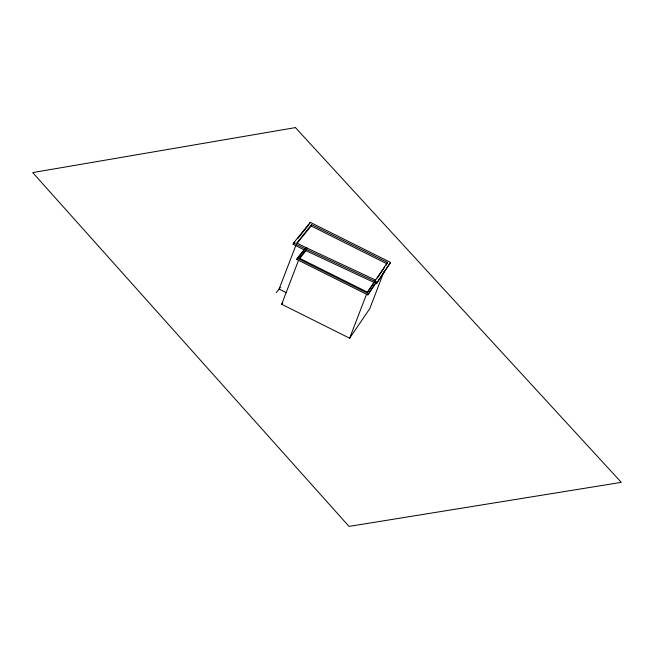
<?xml version="1.0" encoding="UTF-8"?>
<svg xmlns="http://www.w3.org/2000/svg" width="654" height="654" viewBox="0 0 654 654"><rect width="100%" height="100%" fill="white"/><g stroke="black" fill="none" stroke-linecap="round" stroke-linejoin="round"><path stroke-width="0.98" d="M304.437 249.959L293.09 244.294L293.589 242.977L310.258 222.327L390.585 262.442L376.557 283.64L375.731 283.256L376.238 281.939L367.81 294.889L296.81 259.425L297.292 258.166L304.968 248.651L377.064 282.324L390.585 262.442M295.919 245.25L279.094 289.076L286.141 292.591M309.759 223.652L310.258 222.327M296.908 243.525L311.124 225.924L311.623 224.608L387.487 262.491L385.844 265.483M384.062 271.435L369.796 308.59L349.645 338.216L281.661 304.265L298.486 260.431M349.645 338.216L366.469 294.39M374.742 281.236L374.235 282.553L305.966 250.67L306.473 249.354L299.352 258.166L367.344 292.117L387.487 262.491M376.557 283.64L377.064 282.324M367.401 292.6L373.687 283.337M377.317 278.024L384.707 267.159M367.81 294.889L376.254 282.487M293.09 244.294L295.011 241.906M297.578 238.735L309.113 224.445M311.623 224.608L296.793 242.977L307.355 248.25M296.81 259.425L303.84 250.711M299.442 258.747L306.554 249.934M276.233 292.616L280.337 287.547M281.661 304.265L282.888 302.737M305.81 247.482L375.551 280.043M311.124 225.924L386.988 263.815M293.589 242.977L304.944 248.643M297.292 258.166L368.292 293.621M295.428 127.595L32.7 172.582L349.023 526.405L621.3 482.358L295.428 127.595"/></g></svg>
